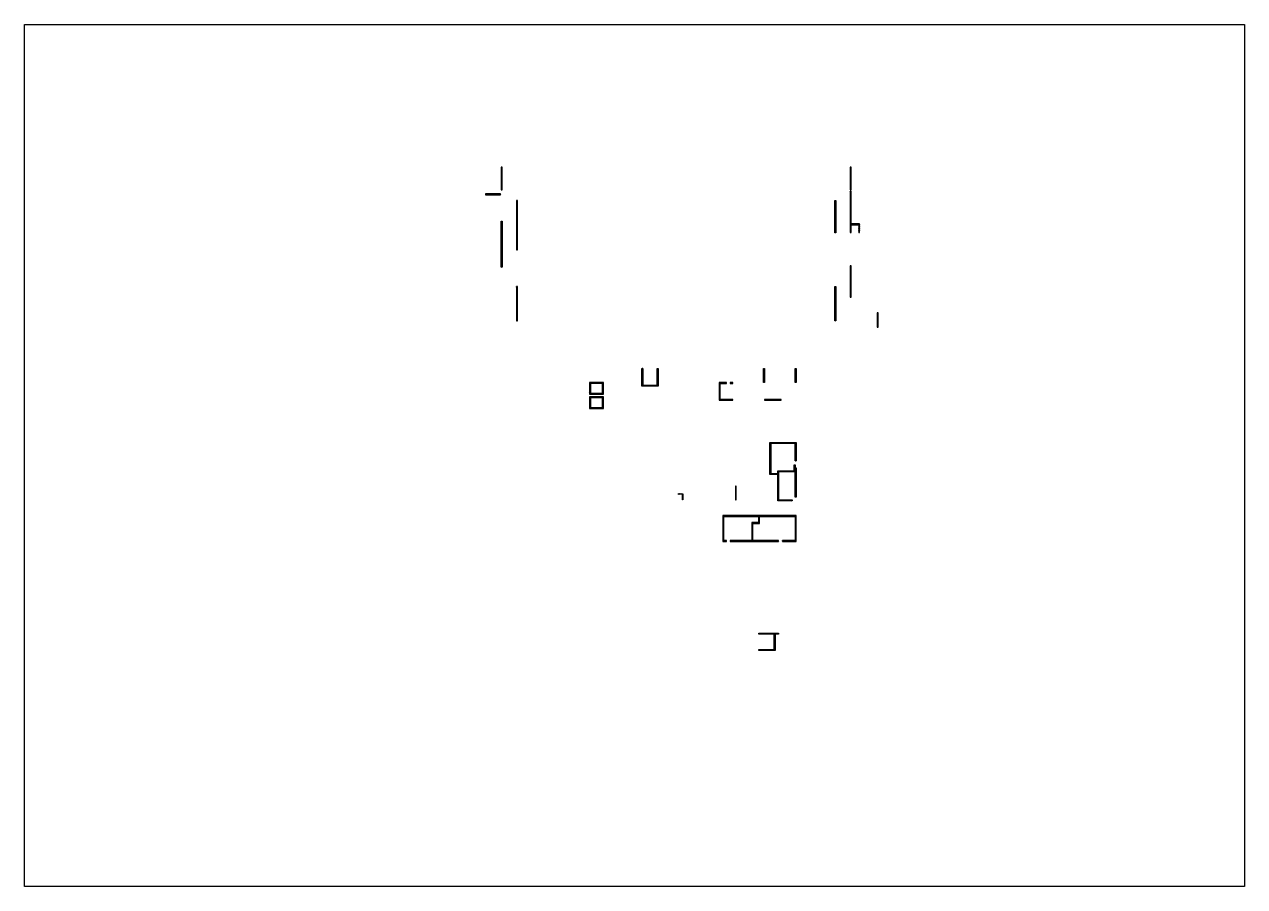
# Model space of a CAD drawing. Header units: millimetres. Extents: x 0 to 252300, y 0 to 178200.
import ezdxf

# ---------------------------------------------------------------- set-up
doc = ezdxf.new("R2010")
doc.units = ezdxf.units.MM
doc.header["$LTSCALE"] = 300
doc.layers.add('NOPLOT', color=191, linetype='Continuous', plot=False)
doc.layers.add('방수턱', color=5, linetype='Continuous')

msp = doc.modelspace()

# ---------------------------------------------------------------- hatches: boundary and pattern name
at = {"layer": '방수턱'}
h = msp.add_hatch(dxfattribs=at)
h.set_pattern_fill('ANSI37', color=251, scale=30)
h.paths.add_polyline_path([(98554, 144005), (98754, 144005), (98754, 148705), (98554, 148705)])
h.paths.add_polyline_path([(95354, 142955), (98454, 142955), (98454, 143155), (95354, 143155)])
h.paths.add_polyline_path([(101754, 131605), (101954, 131605), (101954, 141805), (101754, 141805)])
h.paths.add_polyline_path([(98554, 137505), (98754, 137505), (98754, 128005), (98554, 128005)])
h.paths.add_polyline_path([(101754, 116955), (101954, 116955), (101954, 124005), (101754, 124005)])
h.paths.add_polyline_path([(167754, 135155), (167554, 135155), (167554, 141805), (167754, 141805)])
h.paths.add_polyline_path([(170754, 135205), (170954, 135205), (170954, 143705), (170754, 143705)])
h.paths.add_polyline_path([(170954, 136755), (172504, 136755), (172504, 135205), (172704, 135205), (172704, 136955), (170954, 136955)])
h.paths.add_polyline_path([(170754, 144005), (170954, 144005), (170954, 148705), (170754, 148705)])
h.paths.add_polyline_path([(170754, 121805), (170954, 121805), (170954, 128305), (170754, 128305)])
h.paths.add_polyline_path([(167754, 116955), (167554, 116955), (167554, 124005), (167754, 124005)])
h.paths.add_polyline_path([(176304, 115605), (176504, 115605), (176504, 118605), (176304, 118605)])
h = msp.add_hatch(dxfattribs=at)
h.set_pattern_fill('ANSI37', color=251, scale=30)
h.paths.add_polyline_path([(116854, 101805), (119754, 101805), (119754, 104205), (116854, 104205)])
h.paths.add_polyline_path([(116854, 98805), (119754, 98805), (119754, 101205), (116854, 101205)])
h.paths.add_polyline_path([(117054, 99005), (119554, 99005), (119554, 101005), (117054, 101005)], flags=16)
h.paths.add_polyline_path([(117054, 102005), (119554, 102005), (119554, 104005), (117054, 104005)], flags=16)
h.paths.add_polyline_path([(127854, 107105), (127854, 103605), (130854, 103605), (130854, 107105), (131054, 107105), (131054, 103405), (127654, 103405), (127654, 107105)])
h.paths.add_polyline_path([(145154, 104205), (143654, 104205), (143654, 100505), (146454, 100505), (146454, 100705), (143854, 100705), (143854, 104005), (145154, 104005)])
h.paths.add_polyline_path([(145954, 104005), (146454, 104005), (146454, 104205), (145954, 104205)], flags=17)
h.paths.add_polyline_path([(153054, 104205), (152854, 104205), (152854, 107105), (153054, 107105)])
h.paths.add_polyline_path([(153054, 100505), (156454, 100505), (156454, 100705), (153054, 100705)])
h.paths.add_polyline_path([(159554, 104205), (159354, 104205), (159354, 107105), (159554, 107105)])
h.paths.add_polyline_path([(155754, 79705), (155754, 85155), (154154, 85155), (154154, 91755), (159554, 91755), (159554, 88005), (159354, 88005), (159354, 91555), (154354, 91555), (154354, 85355), (155754, 85355), (155754, 85955), (159154, 85955), (159154, 87205), (159369, 87205), (159369, 86555), (159554, 86555), (159554, 80505), (159354, 80505), (159354, 85755), (155954, 85755), (155954, 79905), (158754, 79905), (158754, 79705)])
h.paths.add_polyline_path([(147059, 79905), (147159, 79905), (147159, 82755), (147059, 82755)])
h.paths.add_polyline_path([(135154, 81205), (136149, 81205), (136149, 79905), (136049, 79905), (136049, 81105), (135154, 81105)])
h.paths.add_polyline_path([(145154, 71505), (144604, 71505), (144604, 76505), (151809, 76505), (151809, 75255), (150434, 75255), (150434, 71505), (145954, 71505), (145954, 71305), (155954, 71305), (155954, 71505), (150634, 71505), (150634, 75055), (152009, 75055), (152009, 76505), (159354, 76505), (159354, 71505), (156754, 71505), (156754, 71305), (159554, 71305), (159554, 76705), (144404, 76705), (144404, 71305), (145154, 71305)])
h.paths.add_polyline_path([(151854, 52405), (155954, 52405), (155954, 52205), (155254, 52205), (155254, 48805), (151854, 48805), (151854, 49005), (155054, 49005), (155054, 52205), (151854, 52205)])

# ---------------------------------------------------------------- linework, layer by layer
at = {"layer": 'NOPLOT'}
msp.add_lwpolyline([(0, 178200), (252300, 178200), (252300, 0), (0, 0)], close=True, dxfattribs=at)
at = {"layer": '방수턱', "elevation": 0}
for points in [[(98554, 144005), (98754, 144005), (98754, 148705), (98554, 148705)], [(170754, 144005), (170954, 144005), (170954, 148705), (170754, 148705)], [(95354, 142955), (98454, 142955), (98454, 143155), (95354, 143155)], [(101754, 131605), (101954, 131605), (101954, 141805), (101754, 141805)], [(167754, 135155), (167554, 135155), (167554, 141805), (167754, 141805)], [(170754, 135205), (170954, 135205), (170954, 143705), (170754, 143705)], [(98554, 137505), (98754, 137505), (98754, 128005), (98554, 128005)], [(170954, 136755), (172504, 136755), (172504, 135205), (172704, 135205), (172704, 136955), (170954, 136955)], [(170754, 121805), (170954, 121805), (170954, 128305), (170754, 128305)], [(101754, 116955), (101954, 116955), (101954, 124005), (101754, 124005)], [(167754, 116955), (167554, 116955), (167554, 124005), (167754, 124005)], [(176304, 115605), (176504, 115605), (176504, 118605), (176304, 118605)], [(127854, 107105), (127854, 103605), (130854, 103605), (130854, 107105), (131054, 107105), (131054, 103405), (127654, 103405), (127654, 107105)], [(153054, 104205), (152854, 104205), (152854, 107105), (153054, 107105)], [(145154, 104205), (143654, 104205), (143654, 100505), (146454, 100505), (146454, 100705), (143854, 100705), (143854, 104005), (145154, 104005)], [(145954, 104005), (146454, 104005), (146454, 104205), (145954, 104205)], [(153054, 100505), (156454, 100505), (156454, 100705), (153054, 100705)], [(155754, 79705), (155754, 85155), (154154, 85155), (154154, 91755), (159554, 91755), (159554, 88005), (159354, 88005), (159354, 91555), (154354, 91555), (154354, 85355), (155754, 85355), (155754, 85955), (159154, 85955), (159154, 87205), (159369, 87205), (159369, 86555), (159554, 86555), (159554, 80505), (159354, 80505), (159354, 85755), (155954, 85755), (155954, 79905), (158754, 79905), (158754, 79705)], [(135154, 81205), (136149, 81205), (136149, 79905), (136049, 79905), (136049, 81105), (135154, 81105)], [(145154, 71505), (144604, 71505), (144604, 76505), (151809, 76505), (151809, 75255), (150434, 75255), (150434, 71505), (145954, 71505), (145954, 71305), (155954, 71305), (155954, 71505), (150634, 71505), (150634, 75055), (152009, 75055), (152009, 76505), (159354, 76505), (159354, 71505), (156754, 71505), (156754, 71305), (159554, 71305), (159554, 76705), (144404, 76705), (144404, 71305), (145154, 71305)], [(151854, 52405), (155954, 52405), (155954, 52205), (155254, 52205), (155254, 48805), (151854, 48805), (151854, 49005), (155054, 49005), (155054, 52205), (151854, 52205)]]:
    msp.add_lwpolyline(points, close=True, dxfattribs=at)
at = {"layer": '방수턱'}
for points in [[(159554, 104205), (159354, 104205), (159354, 107105), (159554, 107105)], [(116854, 101805), (119754, 101805), (119754, 104205), (116854, 104205)], [(117054, 102005), (119554, 102005), (119554, 104005), (117054, 104005)], [(116854, 98805), (119754, 98805), (119754, 101205), (116854, 101205)], [(117054, 99005), (119554, 99005), (119554, 101005), (117054, 101005)], [(147059, 79905), (147159, 79905), (147159, 82755), (147059, 82755)]]:
    msp.add_lwpolyline(points, close=True, dxfattribs=at)

doc.saveas('drawing.dxf')
